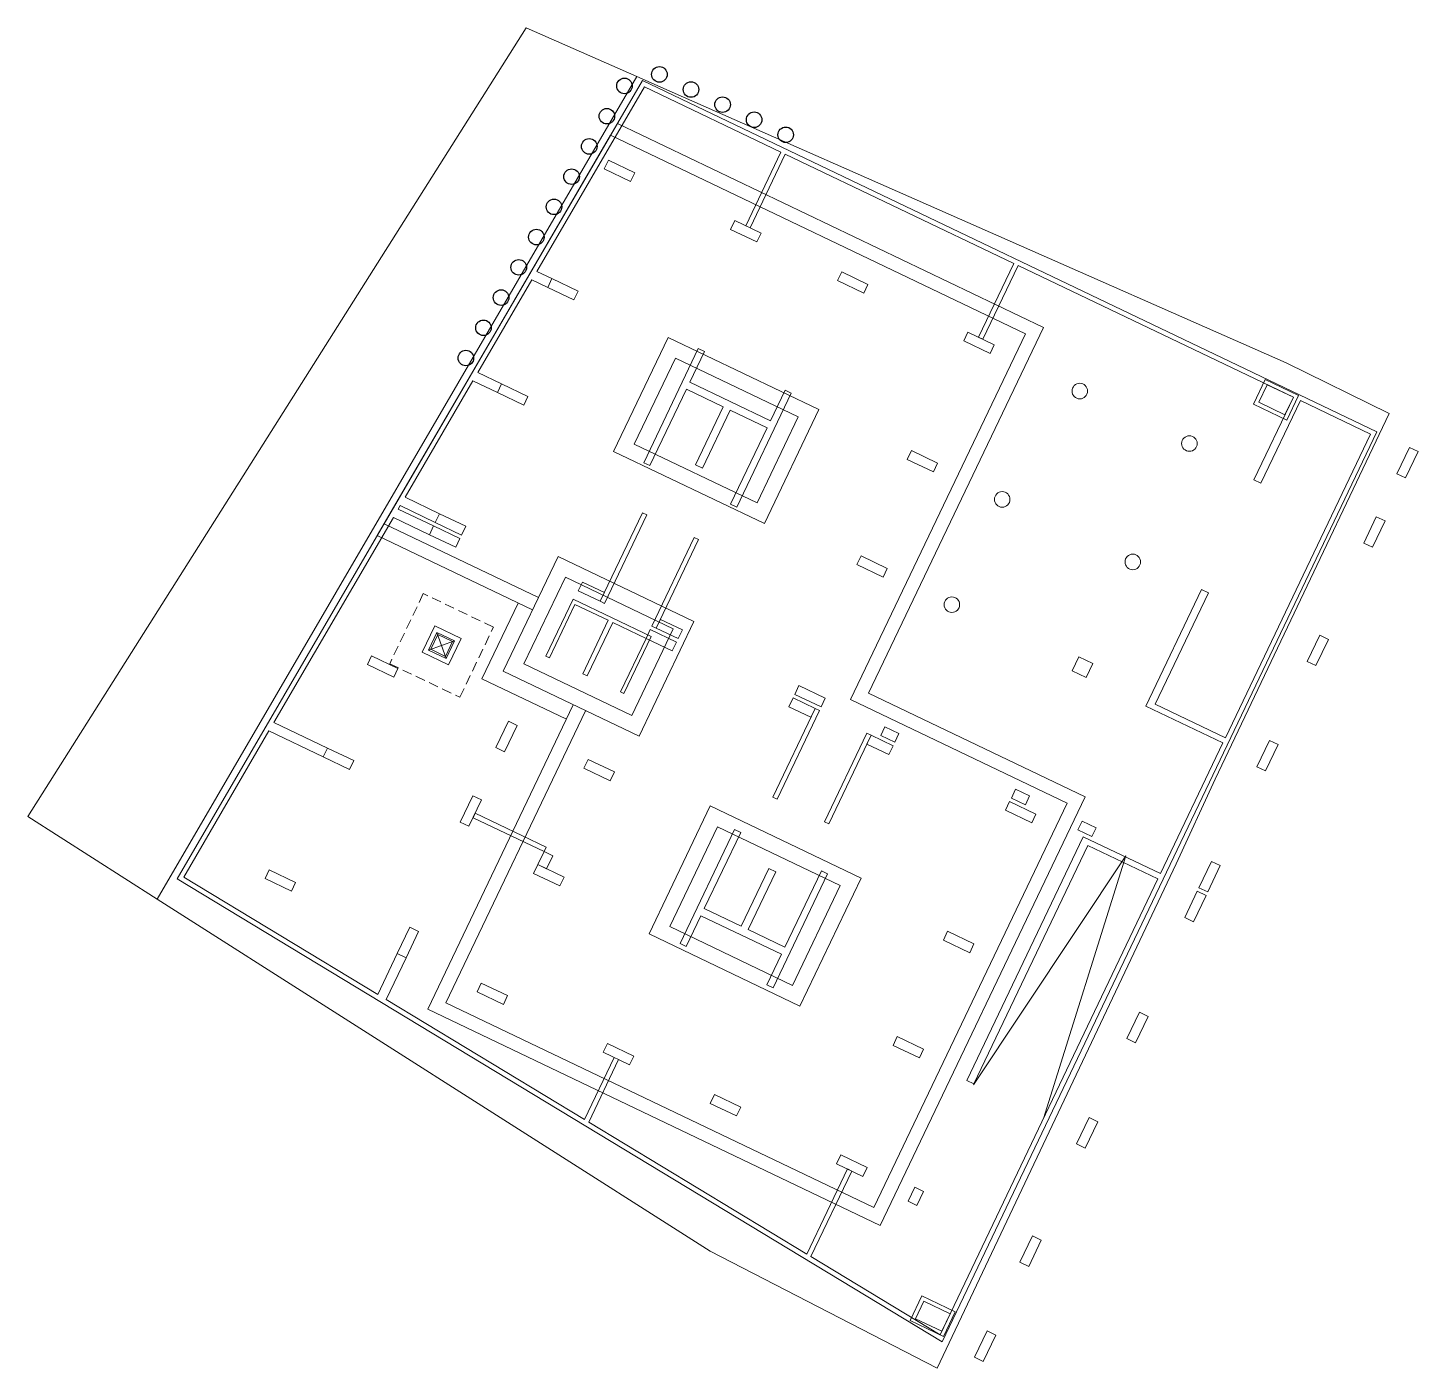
# Model space of a CAD drawing. Header units: metres. Extents: x 7511808.3 to 7511879.8, y 4693245.3 to 4693314.3.
import ezdxf

# ---------------------------------------------------------------- set-up
doc = ezdxf.new("R2010")
doc.units = ezdxf.units.M
doc.linetypes.add('CACHE', pattern=[0.375, 0.25, -0.125])
for name, color, linetype, lineweight in [('krani', 1, 'Continuous', 0), ('parcela', 7, 'Continuous', 0), ('shtyllat', 1, 'Continuous', 0), ('trapazani', 3, 'Continuous', 0)]:
    doc.layers.add(name, color=color, linetype=linetype, lineweight=lineweight)
doc.layers.add('PILOTA', color=2, linetype='Continuous')

msp = doc.modelspace()

# ---------------------------------------------------------------- linework, layer by layer
at = {"layer": 'krani', "color": 159, "ltscale": 0.5}
for p, q in [((7511829.356, 4693283.184), (7511829.826, 4693281.85)), ((7511828.924, 4693282.282), (7511830.258, 4693282.752))]:
    msp.add_line(p, q, dxfattribs=at)
at = {"layer": 'krani', "linetype": 'CACHE', "ltscale": 2}
msp.add_lwpolyline([(7511826.923, 4693281.578), (7511830.531, 4693279.849), (7511832.259, 4693283.457), (7511828.652, 4693285.185)], close=True, dxfattribs=at)
at = {"layer": 'krani', "lineweight": 5}
msp.add_lwpolyline([(7511828.591, 4693282.165), (7511829.943, 4693281.517), (7511830.592, 4693282.869), (7511829.239, 4693283.518)], close=True, dxfattribs=at)
at = {"layer": 'krani', "color": 159, "ltscale": 0.5}
for points in [[(7511828.924, 4693282.282), (7511829.826, 4693281.85), (7511830.258, 4693282.752), (7511829.356, 4693283.184)], [(7511829.031, 4693282.32), (7511829.788, 4693281.957), (7511830.151, 4693282.714), (7511829.394, 4693283.077)]]:
    msp.add_lwpolyline(points, close=True, dxfattribs=at)
at = {"layer": 'parcela', "flags": 128}
for points in [[(7511839.64, 4693311.774), (7511814.966, 4693269.473), (7511808.304, 4693273.712), (7511819.588, 4693291.563), (7511833.949, 4693314.281), (7511839.64, 4693311.774)], [(7511814.966, 4693269.473), (7511839.64, 4693311.774), (7511841.452, 4693310.975), (7511873.052, 4693297.055), (7511878.341, 4693294.453), (7511872.939, 4693283.093), (7511869.394, 4693275.64), (7511867.394, 4693271.28), (7511855.089, 4693245.348), (7511843.413, 4693251.372), (7511814.966, 4693269.473)]]:
    msp.add_lwpolyline(points, dxfattribs=at)
at = {"layer": 'PILOTA', "color": 0}
for centre in [(7511840.801, 4693311.884), (7511839.003, 4693311.292), (7511842.425, 4693311.107), (7511844.049, 4693310.331), (7511838.096, 4693309.737), (7511845.673, 4693309.554), (7511847.297, 4693308.778), (7511837.189, 4693308.182), (7511836.282, 4693306.627), (7511835.376, 4693305.073), (7511834.469, 4693303.518), (7511833.562, 4693301.963), (7511832.655, 4693300.408), (7511831.748, 4693298.853), (7511830.841, 4693297.298)]:
    msp.add_circle(centre, 0.4, dxfattribs=at)
at = {"layer": 'shtyllat', "lineweight": 5}
for points in [[(7511877.719, 4693293.499), (7511839.929, 4693311.57), (7511815.983, 4693270.516), (7511855.345, 4693246.71)], [(7511859.027, 4693302.16), (7511857.214, 4693298.37), (7511857.44, 4693298.262), (7511859.253, 4693302.052), (7511873.416, 4693295.279), (7511871.388, 4693291.038), (7511871.749, 4693290.865), (7511873.777, 4693295.107), (7511877.386, 4693293.381), (7511869.922, 4693277.772), (7511866.313, 4693279.498), (7511869.053, 4693285.227), (7511868.692, 4693285.399), (7511865.823, 4693279.4), (7511869.793, 4693277.502), (7511866.579, 4693270.781), (7511862.609, 4693272.679), (7511856.613, 4693260.139), (7511856.973, 4693259.966), (7511862.841, 4693272.236), (7511866.449, 4693270.51), (7511855.239, 4693247.067), (7511848.597, 4693251.084), (7511850.701, 4693255.484), (7511850.475, 4693255.592), (7511848.382, 4693251.214), (7511837.162, 4693258), (7511838.702, 4693261.221), (7511838.477, 4693261.329), (7511836.947, 4693258.13), (7511826.737, 4693264.305), (7511827.764, 4693266.452), (7511827.312, 4693266.668), (7511826.307, 4693264.565), (7511816.323, 4693270.603), (7511820.711, 4693278.127), (7511823.507, 4693276.79), (7511823.723, 4693277.241), (7511820.964, 4693278.56), (7511827.112, 4693289.099), (7511828.968, 4693288.211), (7511829.184, 4693288.662), (7511827.364, 4693289.533), (7511827.466, 4693289.706), (7511829.27, 4693288.843), (7511829.486, 4693289.294), (7511827.718, 4693290.139), (7511831.207, 4693296.119), (7511832.463, 4693295.519), (7511832.679, 4693295.97), (7511831.459, 4693296.553), (7511834.24, 4693301.32), (7511835.051, 4693300.932), (7511835.267, 4693301.383), (7511834.493, 4693301.753), (7511840.029, 4693311.245), (7511847.051, 4693307.887), (7511845.238, 4693304.097), (7511845.464, 4693303.989), (7511847.276, 4693307.779)], [(7511879.839, 4693292.485), (7511879.388, 4693292.701), (7511878.74, 4693291.348), (7511879.192, 4693291.132)], [(7511878.134, 4693288.92), (7511877.683, 4693289.136), (7511877.036, 4693287.783), (7511877.487, 4693287.567)], [(7511830.322, 4693287.564), (7511830.537, 4693288.015), (7511829.184, 4693288.662), (7511828.968, 4693288.211)], [(7511835.141, 4693281.879), (7511834.96, 4693281.965), (7511836.362, 4693284.897), (7511840.377, 4693282.978), (7511838.975, 4693280.046), (7511838.794, 4693280.132), (7511840.11, 4693282.883), (7511838.396, 4693283.703), (7511837.08, 4693280.952), (7511836.855, 4693281.059), (7511838.17, 4693283.811), (7511836.456, 4693284.631)], [(7511875.222, 4693282.831), (7511874.771, 4693283.047), (7511874.124, 4693281.693), (7511874.575, 4693281.478)], [(7511827.129, 4693280.888), (7511827.345, 4693281.339), (7511825.992, 4693281.986), (7511825.776, 4693281.535)], [(7511862.379, 4693281.934), (7511862.034, 4693281.212), (7511862.756, 4693280.867), (7511863.101, 4693281.588)], [(7511833.48, 4693278.406), (7511833.029, 4693278.621), (7511832.381, 4693277.268), (7511832.833, 4693277.052)], [(7511852.401, 4693278.336), (7511852.185, 4693277.885), (7511852.907, 4693277.54), (7511853.123, 4693277.991)], [(7511872.634, 4693277.418), (7511872.182, 4693277.634), (7511871.535, 4693276.28), (7511871.986, 4693276.065)], [(7511824.86, 4693276.143), (7511825.076, 4693276.594), (7511823.723, 4693277.241), (7511823.507, 4693276.79)], [(7511831.646, 4693274.572), (7511831.195, 4693274.787), (7511830.548, 4693273.434), (7511830.999, 4693273.218)], [(7511859.122, 4693275.122), (7511858.906, 4693274.671), (7511859.628, 4693274.326), (7511859.844, 4693274.777)], [(7511834.864, 4693271.913), (7511831.21, 4693273.66), (7511831.318, 4693273.886), (7511834.972, 4693272.139)], [(7511862.55, 4693273.483), (7511862.335, 4693273.032), (7511863.056, 4693272.687), (7511863.272, 4693273.138)], [(7511821.866, 4693269.882), (7511822.082, 4693270.333), (7511820.729, 4693270.98), (7511820.513, 4693270.529)], [(7511869.657, 4693271.193), (7511869.206, 4693271.409), (7511868.559, 4693270.055), (7511869.01, 4693269.84)], [(7511868.923, 4693269.659), (7511868.472, 4693269.875), (7511867.825, 4693268.522), (7511868.276, 4693268.306)], [(7511828.411, 4693267.805), (7511827.96, 4693268.021), (7511827.312, 4693266.668), (7511827.764, 4693266.452)], [(7511865.947, 4693263.434), (7511865.496, 4693263.65), (7511864.849, 4693262.297), (7511865.3, 4693262.081)], [(7511863.358, 4693258.022), (7511862.907, 4693258.237), (7511862.26, 4693256.884), (7511862.711, 4693256.668)], [(7511853.591, 4693253.936), (7511854.042, 4693253.72), (7511854.387, 4693254.442), (7511853.936, 4693254.657)], [(7511860.446, 4693251.932), (7511859.995, 4693252.148), (7511859.348, 4693250.794), (7511859.799, 4693250.579)], [(7511858.112, 4693247.05), (7511857.661, 4693247.266), (7511857.014, 4693245.912), (7511857.465, 4693245.697)]]:
    msp.add_lwpolyline(points, close=True, dxfattribs=at)
at = {"layer": 'shtyllat'}
for points in [[(7511838.179, 4693307.472), (7511837.963, 4693307.021), (7511839.316, 4693306.374), (7511839.532, 4693306.825)], [(7511844.674, 4693304.366), (7511844.459, 4693303.915), (7511845.812, 4693303.268), (7511846.028, 4693303.719)], [(7511850.178, 4693301.735), (7511849.962, 4693301.284), (7511851.315, 4693300.637), (7511851.531, 4693301.088)], [(7511835.267, 4693301.383), (7511835.051, 4693300.932), (7511836.404, 4693300.285), (7511836.62, 4693300.736)], [(7511856.673, 4693298.629), (7511856.457, 4693298.178), (7511857.811, 4693297.53), (7511858.026, 4693297.981)], [(7511840.312, 4693291.766), (7511839.996, 4693291.917), (7511842.8, 4693297.781), (7511843.116, 4693297.63), (7511842.361, 4693296.051), (7511846.511, 4693294.066), (7511847.266, 4693295.645), (7511847.581, 4693295.494), (7511844.777, 4693289.63), (7511844.462, 4693289.781), (7511846.338, 4693293.705), (7511844.444, 4693294.611), (7511843.02, 4693291.634), (7511842.659, 4693291.807), (7511844.083, 4693294.784), (7511842.188, 4693295.69)], [(7511832.679, 4693295.97), (7511832.463, 4693295.519), (7511833.816, 4693294.872), (7511834.032, 4693295.323)], [(7511853.761, 4693292.539), (7511853.546, 4693292.088), (7511854.899, 4693291.441), (7511855.114, 4693291.892)], [(7511830.624, 4693288.196), (7511830.839, 4693288.647), (7511829.486, 4693289.294), (7511829.27, 4693288.843)], [(7511837.751, 4693284.788), (7511837.976, 4693284.68), (7511840.155, 4693289.236), (7511839.929, 4693289.343)], [(7511840.412, 4693283.515), (7511840.638, 4693283.407), (7511842.816, 4693287.963), (7511842.591, 4693288.071)], [(7511851.173, 4693287.126), (7511850.957, 4693286.675), (7511852.31, 4693286.028), (7511852.526, 4693286.479)], [(7511836.839, 4693285.778), (7511836.623, 4693285.327), (7511837.751, 4693284.788), (7511837.966, 4693285.239)], [(7511840.853, 4693283.858), (7511840.638, 4693283.407), (7511841.765, 4693282.868), (7511841.981, 4693283.319)], [(7511841.463, 4693282.236), (7511841.679, 4693282.687), (7511840.326, 4693283.335), (7511840.11, 4693282.883)], [(7511847.98, 4693280.45), (7511847.765, 4693279.999), (7511849.118, 4693279.352), (7511849.334, 4693279.803)], [(7511848.59, 4693278.828), (7511848.806, 4693279.279), (7511847.678, 4693279.819), (7511847.463, 4693279.367)], [(7511849.032, 4693279.171), (7511848.806, 4693279.279), (7511846.628, 4693274.723), (7511846.853, 4693274.616)], [(7511851.693, 4693277.899), (7511851.467, 4693278.007), (7511849.289, 4693273.451), (7511849.514, 4693273.343)], [(7511852.605, 4693276.908), (7511852.821, 4693277.36), (7511851.693, 4693277.899), (7511851.477, 4693277.448)], [(7511838.271, 4693275.56), (7511838.487, 4693276.011), (7511837.133, 4693276.659), (7511836.918, 4693276.207)], [(7511858.82, 4693274.491), (7511858.604, 4693274.04), (7511859.958, 4693273.393), (7511860.173, 4693273.844)], [(7511849.132, 4693270.921), (7511849.448, 4693270.77), (7511846.644, 4693264.906), (7511846.328, 4693265.057), (7511847.083, 4693266.636), (7511842.933, 4693268.62), (7511842.178, 4693267.041), (7511841.862, 4693267.192), (7511844.666, 4693273.056), (7511844.982, 4693272.905), (7511843.106, 4693268.981), (7511845, 4693268.075), (7511846.424, 4693271.052), (7511846.785, 4693270.88), (7511845.361, 4693267.902), (7511847.256, 4693266.996)], [(7511835.683, 4693270.147), (7511835.898, 4693270.598), (7511834.545, 4693271.246), (7511834.329, 4693270.795)], [(7511856.765, 4693266.717), (7511856.981, 4693267.168), (7511855.628, 4693267.815), (7511855.412, 4693267.364)], [(7511832.771, 4693264.058), (7511832.986, 4693264.509), (7511831.633, 4693265.156), (7511831.417, 4693264.705)], [(7511854.177, 4693261.304), (7511854.392, 4693261.755), (7511853.039, 4693262.402), (7511852.824, 4693261.951)], [(7511839.266, 4693260.952), (7511839.482, 4693261.403), (7511838.129, 4693262.05), (7511837.913, 4693261.599)], [(7511844.769, 4693258.32), (7511844.985, 4693258.771), (7511843.632, 4693259.418), (7511843.416, 4693258.967)], [(7511851.265, 4693255.214), (7511851.481, 4693255.665), (7511850.127, 4693256.312), (7511849.912, 4693255.861)]]:
    msp.add_lwpolyline(points, close=True, dxfattribs=at)
at = {"layer": 'shtyllat', "lineweight": 5, "ltscale": 0.5}
for points in [[(7511871.365, 4693294.93), (7511873.079, 4693294.11), (7511873.683, 4693295.373), (7511871.969, 4693296.193)], [(7511871.632, 4693295.024), (7511872.985, 4693294.377), (7511873.416, 4693295.279), (7511872.063, 4693295.926)], [(7511834.864, 4693271.913), (7511835.315, 4693271.697), (7511834.996, 4693271.03), (7511834.545, 4693271.245)], [(7511853.705, 4693247.8), (7511855.419, 4693246.98), (7511856.023, 4693248.244), (7511854.309, 4693249.063)], [(7511853.972, 4693247.894), (7511855.325, 4693247.247), (7511855.757, 4693248.149), (7511854.403, 4693248.796)]]:
    msp.add_lwpolyline(points, close=True, dxfattribs=at)
at = {"layer": 'shtyllat'}
msp.add_lwpolyline([(7511856.953, 4693259.922), (7511864.797, 4693271.69), (7511860.561, 4693258.197)], dxfattribs=at)
at = {"layer": 'shtyllat', "lineweight": 5, "ltscale": 0.5}
for centre in [(7511862.429, 4693295.599), (7511868.068, 4693292.903), (7511858.435, 4693290.027), (7511865.156, 4693286.813), (7511855.846, 4693284.614)]:
    msp.add_circle(centre, 0.4, dxfattribs=at)
at = {"layer": 'trapazani', "lineweight": 5, "ltscale": 2}
for points in [[(7511836.368, 4693279.463), (7511828.884, 4693263.811), (7511852.159, 4693252.68), (7511862.707, 4693274.738), (7511851.565, 4693280.066), (7511860.56, 4693298.876), (7511838.639, 4693309.358), (7511826.279, 4693288.167), (7511834.27, 4693284.346)], [(7511837, 4693279.161), (7511829.817, 4693264.14), (7511851.83, 4693253.614), (7511861.774, 4693274.409), (7511850.632, 4693279.736), (7511859.627, 4693298.546), (7511838.286, 4693308.752), (7511826.633, 4693288.774), (7511834.572, 4693284.978)], [(7511836.015, 4693278.723), (7511831.666, 4693280.803), (7511833.53, 4693284.7)]]:
    msp.add_lwpolyline(points, dxfattribs=at)
at = {"layer": 'trapazani', "ltscale": 2}
for points in [[(7511838.443, 4693292.493), (7511846.201, 4693288.783), (7511849.005, 4693294.647), (7511841.247, 4693298.357)], [(7511839.509, 4693292.87), (7511845.825, 4693289.85), (7511847.938, 4693294.27), (7511841.623, 4693297.29)]]:
    msp.add_lwpolyline(points, close=True, dxfattribs=at)
at = {"layer": 'trapazani', "lineweight": 5, "ltscale": 2}
for points in [[(7511832.76, 4693281.189), (7511839.752, 4693277.845), (7511842.577, 4693283.754), (7511835.585, 4693287.098)], [(7511833.827, 4693281.565), (7511839.375, 4693278.912), (7511841.51, 4693283.378), (7511835.962, 4693286.031)], [(7511840.266, 4693267.679), (7511848.024, 4693263.968), (7511851.174, 4693270.554), (7511843.415, 4693274.264)], [(7511841.333, 4693268.055), (7511847.648, 4693265.035), (7511850.107, 4693270.178), (7511843.792, 4693273.197)]]:
    msp.add_lwpolyline(points, close=True, dxfattribs=at)

doc.saveas('drawing.dxf')
